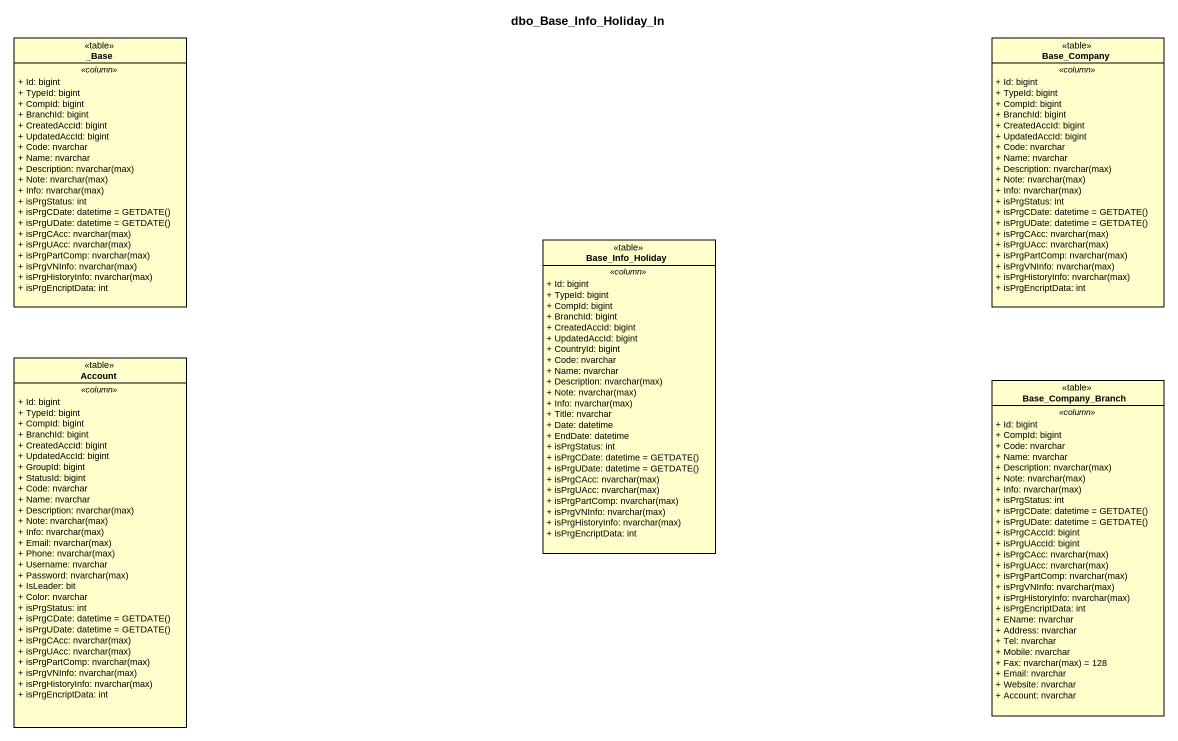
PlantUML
@startuml
title dbo_Base_Info_Holiday_In
hide circle
hide empty members
skinparam classAttributeIconSize 0
class "_Base" as Base <<table>> {
  .. <<column>> ..
  + Id: bigint
  + TypeId: bigint
  + CompId: bigint
  + BranchId: bigint
  + CreatedAccId: bigint
  + UpdatedAccId: bigint
  + Code: nvarchar
  + Name: nvarchar
  {field} + Description: nvarchar(max)
  {field} + Note: nvarchar(max)
  {field} + Info: nvarchar(max)
  + isPrgStatus: int
  {field} + isPrgCDate: datetime = GETDATE()
  {field} + isPrgUDate: datetime = GETDATE()
  {field} + isPrgCAcc: nvarchar(max)
  {field} + isPrgUAcc: nvarchar(max)
  {field} + isPrgPartComp: nvarchar(max)
  {field} + isPrgVNInfo: nvarchar(max)
  {field} + isPrgHistoryInfo: nvarchar(max)
  + isPrgEncriptData: int
}
class Base_Company <<table>> {
  .. <<column>> ..
  + Id: bigint
  + TypeId: bigint
  + CompId: bigint
  + BranchId: bigint
  + CreatedAccId: bigint
  + UpdatedAccId: bigint
  + Code: nvarchar
  + Name: nvarchar
  {field} + Description: nvarchar(max)
  {field} + Note: nvarchar(max)
  {field} + Info: nvarchar(max)
  + isPrgStatus: int
  {field} + isPrgCDate: datetime = GETDATE()
  {field} + isPrgUDate: datetime = GETDATE()
  {field} + isPrgCAcc: nvarchar(max)
  {field} + isPrgUAcc: nvarchar(max)
  {field} + isPrgPartComp: nvarchar(max)
  {field} + isPrgVNInfo: nvarchar(max)
  {field} + isPrgHistoryInfo: nvarchar(max)
  + isPrgEncriptData: int
}
class Base_Info_Holiday <<table>> {
  .. <<column>> ..
  + Id: bigint
  + TypeId: bigint
  + CompId: bigint
  + BranchId: bigint
  + CreatedAccId: bigint
  + UpdatedAccId: bigint
  + CountryId: bigint
  + Code: nvarchar
  + Name: nvarchar
  {field} + Description: nvarchar(max)
  {field} + Note: nvarchar(max)
  {field} + Info: nvarchar(max)
  + Title: nvarchar
  + Date: datetime
  + EndDate: datetime
  + isPrgStatus: int
  {field} + isPrgCDate: datetime = GETDATE()
  {field} + isPrgUDate: datetime = GETDATE()
  {field} + isPrgCAcc: nvarchar(max)
  {field} + isPrgUAcc: nvarchar(max)
  {field} + isPrgPartComp: nvarchar(max)
  {field} + isPrgVNInfo: nvarchar(max)
  {field} + isPrgHistoryInfo: nvarchar(max)
  + isPrgEncriptData: int
}
class Account <<table>> {
  .. <<column>> ..
  + Id: bigint
  + TypeId: bigint
  + CompId: bigint
  + BranchId: bigint
  + CreatedAccId: bigint
  + UpdatedAccId: bigint
  + GroupId: bigint
  + StatusId: bigint
  + Code: nvarchar
  + Name: nvarchar
  {field} + Description: nvarchar(max)
  {field} + Note: nvarchar(max)
  {field} + Info: nvarchar(max)
  {field} + Email: nvarchar(max)
  {field} + Phone: nvarchar(max)
  + Username: nvarchar
  {field} + Password: nvarchar(max)
  + IsLeader: bit
  + Color: nvarchar
  + isPrgStatus: int
  {field} + isPrgCDate: datetime = GETDATE()
  {field} + isPrgUDate: datetime = GETDATE()
  {field} + isPrgCAcc: nvarchar(max)
  {field} + isPrgUAcc: nvarchar(max)
  {field} + isPrgPartComp: nvarchar(max)
  {field} + isPrgVNInfo: nvarchar(max)
  {field} + isPrgHistoryInfo: nvarchar(max)
  + isPrgEncriptData: int
}
class Base_Company_Branch <<table>> {
  .. <<column>> ..
  + Id: bigint
  + CompId: bigint
  + Code: nvarchar
  + Name: nvarchar
  {field} + Description: nvarchar(max)
  {field} + Note: nvarchar(max)
  {field} + Info: nvarchar(max)
  + isPrgStatus: int
  {field} + isPrgCDate: datetime = GETDATE()
  {field} + isPrgUDate: datetime = GETDATE()
  + isPrgCAccId: bigint
  + isPrgUAccId: bigint
  {field} + isPrgCAcc: nvarchar(max)
  {field} + isPrgUAcc: nvarchar(max)
  {field} + isPrgPartComp: nvarchar(max)
  {field} + isPrgVNInfo: nvarchar(max)
  {field} + isPrgHistoryInfo: nvarchar(max)
  + isPrgEncriptData: int
  + EName: nvarchar
  + Address: nvarchar
  + Tel: nvarchar
  + Mobile: nvarchar
  {field} + Fax: nvarchar(max) = 128
  + Email: nvarchar
  + Website: nvarchar
  + Account: nvarchar
}
@enduml
